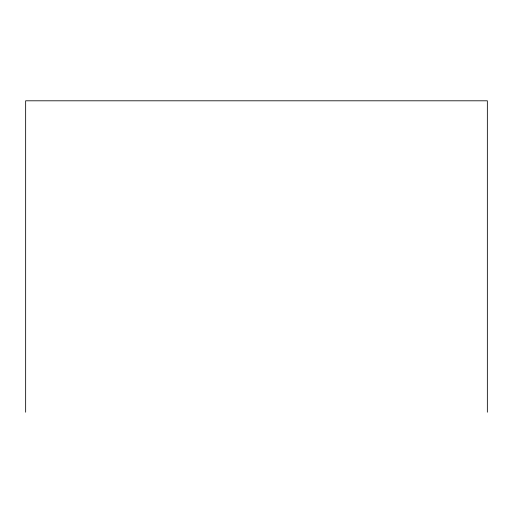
<?xml version="1.0" encoding="UTF-8"?>
<svg xmlns="http://www.w3.org/2000/svg" width="513" height="513" viewBox="0 0 513 513"><rect width="100%" height="100%" fill="white"/><g stroke="black" fill="none" stroke-linecap="round" stroke-linejoin="round"><path stroke-width="0.77" d="M487.35 412.202L487.35 100.798L25.65 100.798L25.65 412.202"/></g></svg>
